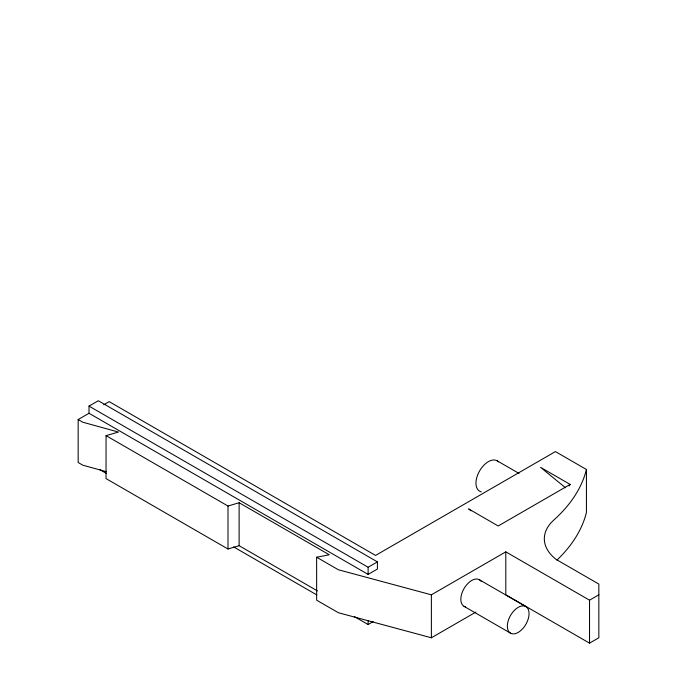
<?xml version="1.0" encoding="UTF-8"?>
<svg xmlns="http://www.w3.org/2000/svg" width="677" height="677" viewBox="0 0 677 677"><rect width="100%" height="100%" fill="white"/><g stroke="black" fill="none" stroke-linecap="round" stroke-linejoin="round"><path stroke-width="1.02" d="M89.017 413.275L89.017 406.107L98.317 400.742L377.419 561.876L377.419 569.035L368.119 574.409L89.017 413.275L78.16 419.537L78.16 462.509L82.814 465.192L106.23 471.657M78.16 419.537L82.814 422.22L118.45 432.053L106.044 435.633L106.044 478.605L227.997 549.013L239.125 545.704L317.454 590.919M227.997 549.013L227.997 506.041L106.044 435.633M239.125 545.704L239.125 502.732L227.997 506.041M373.188 621.613L368.119 624.541L368.119 620.445M368.119 574.409L368.119 567.25L89.017 406.107M475.855 612.101L431.376 637.785L338.348 612.719L316.641 600.186L316.633 557.222L338.348 569.755L431.376 594.821L505.804 551.848L505.804 594.812L589.532 643.15L598.84 637.776L598.84 584.073L556.071 559.388A60.151 34.73 0 0 1 553.862 520.004A219.28 126.599 0 0 0 586.434 469.491L555.419 451.584L375.557 555.428L109.175 401.63L103.75 404.77M589.532 643.15L589.532 600.186L598.84 594.821M569.154 485.993L570.169 484.427L540.551 467.333L565.523 487.787M368.119 567.25L377.419 561.876M570.169 484.427L498.204 525.978L468.594 508.876L471.006 510.856M316.633 557.222L329.293 554.785L239.125 502.732M497.13 460.792L519.014 473.426M505.804 551.848L589.532 600.186M479.367 579.732L525.885 606.592A15.351 8.86 -60 0 1 521.019 630.363A15.351 8.86 -60 0 1 507.725 622.688A15.351 8.86 -60 0 1 525.885 606.592M464.016 606.321L510.534 633.173M100.001 469.745L106.407 473.443M233.599 546.881L316.87 594.956M354.393 616.612L368.119 624.541M586.434 469.491L586.434 512.447A219.28 126.599 0 0 1 556.976 560.082M431.376 594.821L431.376 637.785M465.471 606.888A15.351 8.86 -60 0 1 464.354 588.017A15.351 8.86 -60 0 1 481.093 581.331M481.245 491.824A17.543 10.13 -60 0 1 479.587 470.921A17.543 10.13 -60 0 1 498.517 461.9"/></g></svg>
